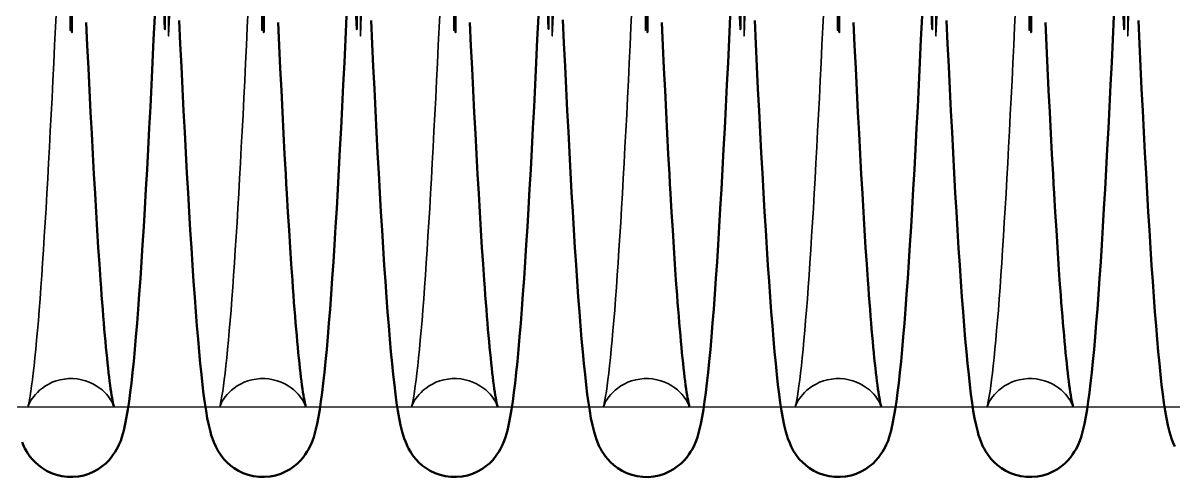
# Model space of a CAD drawing. Header units: millimetres. Extents: x 1448 to 104164, y -19509 to -89.
# Drawn here: x 52681.2 to 52776.9, y -3869 to -3831.2 of the extents above; entities that cross this region are included whole.
import ezdxf

# ---------------------------------------------------------------- set-up
doc = ezdxf.new("R2010")
doc.units = ezdxf.units.MM
doc.header["$LTSCALE"] = 60
doc.header["$MEASUREMENT"] = 0
doc.layers.get('0').update_dxf_attribs({"linetype": 'CONTINUOUS'})
doc.layers.add('가려진 것(ISO)', color=7, linetype='CONTINUOUS', lineweight=35)
doc.layers.add('가시적인 것(ISO)', color=7, linetype='CONTINUOUS', lineweight=50)

# ---------------------------------------------------------------- blocks, each defined once
blk = doc.blocks.new('토션스프링 3')
at = {"layer": '가려진 것(ISO)', "flags": 128}
for points in [[(21462356.102, -50952923.543), (21462356.031, -50952925.233), (21462355.959, -50952888.925)], [(21462372.049, -50952923.543), (21462371.978, -50952925.233), (21462371.906, -50952888.925)], [(21462387.996, -50952923.543), (21462387.924, -50952925.233), (21462387.853, -50952888.925)], [(21462403.943, -50952923.544), (21462403.871, -50952925.233), (21462403.8, -50952888.925)], [(21462419.89, -50952923.544), (21462419.818, -50952925.233), (21462419.747, -50952888.925)], [(21462435.836, -50952923.543), (21462435.765, -50952925.233), (21462435.693, -50952888.925)], [(21462351.483, -50952956.08), (21462351.477, -50952956.062), (21462351.456, -50952956.006), (21462351.413, -50952955.903), (21462351.334, -50952955.744), (21462351.277, -50952955.64), (21462351.204, -50952955.52), (21462351.112, -50952955.383), (21462350.998, -50952955.231), (21462350.859, -50952955.064), (21462350.691, -50952954.888), (21462350.496, -50952954.707), (21462350.271, -50952954.528), (21462350.017, -50952954.356), (21462349.737, -50952954.197), (21462349.435, -50952954.057), (21462349.114, -50952953.939), (21462348.777, -50952953.85), (21462348.429, -50952953.789), (21462348.074, -50952953.758), (21462347.717, -50952953.76), (21462347.364, -50952953.793), (21462347.017, -50952953.858), (21462346.681, -50952953.951), (21462346.361, -50952954.069), (21462346.062, -50952954.212), (21462345.785, -50952954.373), (21462345.534, -50952954.546), (21462345.311, -50952954.726), (21462345.119, -50952954.906), (21462344.955, -50952955.081), (21462344.818, -50952955.245), (21462344.707, -50952955.396), (21462344.617, -50952955.531), (21462344.545, -50952955.651), (21462344.489, -50952955.753), (21462344.446, -50952955.838), (21462344.388, -50952955.965), (21462344.358, -50952956.042), (21462344.346, -50952956.076), (21462344.347, -50952956.075), (21462344.354, -50952956.044), (21462344.369, -50952955.987), (21462344.388, -50952955.905), (21462344.412, -50952955.801), (21462344.465, -50952955.536), (21462344.522, -50952955.207), (21462344.582, -50952954.817), (21462344.645, -50952954.368), (21462344.711, -50952953.863), (21462344.778, -50952953.303), (21462344.847, -50952952.691), (21462344.918, -50952952.029), (21462344.989, -50952951.32), (21462345.06, -50952950.566), (21462345.132, -50952949.769), (21462345.202, -50952948.931), (21462345.273, -50952948.053), (21462345.343, -50952947.132), (21462345.414, -50952946.168), (21462345.485, -50952945.163), (21462345.557, -50952944.118), (21462345.628, -50952943.036), (21462345.699, -50952941.917), (21462345.771, -50952940.762), (21462345.842, -50952939.574), (21462345.913, -50952938.353), (21462345.985, -50952937.101), (21462346.056, -50952935.82), (21462346.127, -50952934.507), (21462346.198, -50952933.161), (21462346.27, -50952931.785), (21462346.341, -50952930.381), (21462346.413, -50952928.949), (21462346.485, -50952927.492), (21462346.556, -50952926.012), (21462346.628, -50952924.51), (21462346.699, -50952922.988)], [(21462347.771, -50952888.468), (21462347.843, -50952924.78), (21462347.914, -50952923.091)], [(21462367.43, -50952956.08), (21462367.424, -50952956.062), (21462367.403, -50952956.006), (21462367.36, -50952955.903), (21462367.281, -50952955.744), (21462367.224, -50952955.64), (21462367.151, -50952955.52), (21462367.059, -50952955.383), (21462366.945, -50952955.231), (21462366.805, -50952955.064), (21462366.638, -50952954.887), (21462366.442, -50952954.707), (21462366.218, -50952954.528), (21462365.964, -50952954.356), (21462365.684, -50952954.197), (21462365.381, -50952954.056), (21462365.06, -50952953.939), (21462364.724, -50952953.85), (21462364.375, -50952953.789), (21462364.02, -50952953.758), (21462363.664, -50952953.76), (21462363.31, -50952953.793), (21462362.963, -50952953.858), (21462362.627, -50952953.951), (21462362.307, -50952954.07), (21462362.008, -50952954.212), (21462361.731, -50952954.373), (21462361.48, -50952954.546), (21462361.257, -50952954.726), (21462361.065, -50952954.906), (21462360.901, -50952955.081), (21462360.764, -50952955.246), (21462360.653, -50952955.397), (21462360.562, -50952955.53), (21462360.49, -50952955.648), (21462360.433, -50952955.75), (21462360.39, -50952955.837), (21462360.334, -50952955.967), (21462360.305, -50952956.043), (21462360.293, -50952956.076), (21462360.294, -50952956.074), (21462360.303, -50952956.042), (21462360.317, -50952955.985), (21462360.335, -50952955.904), (21462360.357, -50952955.803), (21462360.409, -50952955.54), (21462360.468, -50952955.206), (21462360.532, -50952954.809), (21462360.597, -50952954.358), (21462360.662, -50952953.854), (21462360.729, -50952953.297), (21462360.797, -50952952.688), (21462360.866, -50952952.03), (21462360.936, -50952951.325), (21462361.006, -50952950.572), (21462361.077, -50952949.775), (21462361.148, -50952948.935), (21462361.219, -50952948.053), (21462361.29, -50952947.131), (21462361.361, -50952946.171), (21462361.432, -50952945.171), (21462361.503, -50952944.13), (21462361.574, -50952943.049), (21462361.645, -50952941.93), (21462361.717, -50952940.775), (21462361.788, -50952939.584), (21462361.86, -50952938.361), (21462361.931, -50952937.105), (21462362.003, -50952935.818), (21462362.074, -50952934.503), (21462362.145, -50952933.16), (21462362.216, -50952931.791), (21462362.288, -50952930.391), (21462362.359, -50952928.963), (21462362.431, -50952927.508), (21462362.502, -50952926.028), (21462362.574, -50952924.525), (21462362.645, -50952923)], [(21462363.718, -50952888.461), (21462363.79, -50952924.774), (21462363.861, -50952923.091)], [(21462383.377, -50952956.08), (21462383.371, -50952956.062), (21462383.35, -50952956.006), (21462383.306, -50952955.903), (21462383.228, -50952955.744), (21462383.171, -50952955.64), (21462383.098, -50952955.52), (21462383.006, -50952955.383), (21462382.892, -50952955.231), (21462382.752, -50952955.064), (21462382.585, -50952954.888), (21462382.389, -50952954.707), (21462382.165, -50952954.528), (21462381.911, -50952954.356), (21462381.631, -50952954.197), (21462381.329, -50952954.057), (21462381.008, -50952953.94), (21462380.671, -50952953.85), (21462380.323, -50952953.789), (21462379.968, -50952953.758), (21462379.612, -50952953.76), (21462379.258, -50952953.793), (21462378.911, -50952953.858), (21462378.575, -50952953.95), (21462378.255, -50952954.069), (21462377.956, -50952954.212), (21462377.679, -50952954.372), (21462377.428, -50952954.546), (21462377.205, -50952954.725), (21462377.013, -50952954.905), (21462376.849, -50952955.08), (21462376.712, -50952955.245), (21462376.601, -50952955.396), (21462376.51, -50952955.531), (21462376.439, -50952955.651), (21462376.383, -50952955.752), (21462376.34, -50952955.838), (21462376.282, -50952955.965), (21462376.252, -50952956.042), (21462376.24, -50952956.076), (21462376.24, -50952956.075), (21462376.248, -50952956.044), (21462376.263, -50952955.986), (21462376.283, -50952955.904), (21462376.306, -50952955.8), (21462376.358, -50952955.537), (21462376.414, -50952955.21), (21462376.474, -50952954.82), (21462376.537, -50952954.371), (21462376.603, -50952953.865), (21462376.671, -50952953.304), (21462376.74, -50952952.691), (21462376.811, -50952952.029), (21462376.883, -50952951.319), (21462376.954, -50952950.565), (21462377.026, -50952949.768), (21462377.096, -50952948.932), (21462377.167, -50952948.053), (21462377.237, -50952947.131), (21462377.308, -50952946.166), (21462377.379, -50952945.161), (21462377.45, -50952944.116), (21462377.522, -50952943.034), (21462377.593, -50952941.915), (21462377.664, -50952940.76), (21462377.736, -50952939.573), (21462377.807, -50952938.353), (21462377.878, -50952937.102), (21462377.949, -50952935.821), (21462378.021, -50952934.506), (21462378.092, -50952933.16), (21462378.164, -50952931.784), (21462378.235, -50952930.379), (21462378.307, -50952928.947), (21462378.378, -50952927.49), (21462378.45, -50952926.011), (21462378.521, -50952924.509), (21462378.593, -50952922.988)], [(21462379.665, -50952888.47), (21462379.736, -50952924.781), (21462379.808, -50952923.091)], [(21462399.323, -50952956.08), (21462399.318, -50952956.062), (21462399.297, -50952956.006), (21462399.253, -50952955.903), (21462399.175, -50952955.744), (21462399.118, -50952955.64), (21462399.045, -50952955.52), (21462398.953, -50952955.383), (21462398.839, -50952955.231), (21462398.699, -50952955.064), (21462398.532, -50952954.888), (21462398.336, -50952954.707), (21462398.112, -50952954.528), (21462397.858, -50952954.356), (21462397.578, -50952954.197), (21462397.276, -50952954.057), (21462396.955, -50952953.94), (21462396.618, -50952953.85), (21462396.269, -50952953.789), (21462395.914, -50952953.758), (21462395.558, -50952953.76), (21462395.205, -50952953.793), (21462394.858, -50952953.858), (21462394.522, -50952953.95), (21462394.202, -50952954.069), (21462393.903, -50952954.212), (21462393.626, -50952954.372), (21462393.374, -50952954.546), (21462393.152, -50952954.725), (21462392.959, -50952954.905), (21462392.795, -50952955.08), (21462392.659, -50952955.245), (21462392.547, -50952955.396), (21462392.457, -50952955.531), (21462392.386, -50952955.651), (21462392.33, -50952955.752), (21462392.286, -50952955.838), (21462392.229, -50952955.965), (21462392.199, -50952956.042), (21462392.187, -50952956.076), (21462392.187, -50952956.075), (21462392.195, -50952956.044), (21462392.21, -50952955.986), (21462392.23, -50952955.904), (21462392.253, -50952955.8), (21462392.305, -50952955.537), (21462392.361, -50952955.209), (21462392.421, -50952954.82), (21462392.484, -50952954.371), (21462392.55, -50952953.865), (21462392.618, -50952953.304), (21462392.687, -50952952.691), (21462392.758, -50952952.029), (21462392.829, -50952951.319), (21462392.901, -50952950.565), (21462392.972, -50952949.768), (21462393.043, -50952948.932), (21462393.113, -50952948.053), (21462393.184, -50952947.131), (21462393.255, -50952946.166), (21462393.326, -50952945.161), (21462393.397, -50952944.116), (21462393.469, -50952943.034), (21462393.54, -50952941.915), (21462393.611, -50952940.761), (21462393.683, -50952939.573), (21462393.754, -50952938.353), (21462393.825, -50952937.102), (21462393.896, -50952935.821), (21462393.968, -50952934.507), (21462394.039, -50952933.16), (21462394.11, -50952931.784), (21462394.182, -50952930.379), (21462394.254, -50952928.947), (21462394.325, -50952927.491), (21462394.397, -50952926.011), (21462394.468, -50952924.509), (21462394.54, -50952922.988)], [(21462395.612, -50952888.47), (21462395.683, -50952924.781), (21462395.755, -50952923.091)], [(21462415.27, -50952956.08), (21462415.264, -50952956.062), (21462415.244, -50952956.006), (21462415.2, -50952955.903), (21462415.122, -50952955.744), (21462415.064, -50952955.64), (21462414.991, -50952955.52), (21462414.9, -50952955.383), (21462414.786, -50952955.231), (21462414.646, -50952955.064), (21462414.479, -50952954.888), (21462414.283, -50952954.707), (21462414.059, -50952954.528), (21462413.805, -50952954.356), (21462413.525, -50952954.197), (21462413.222, -50952954.057), (21462412.902, -50952953.939), (21462412.565, -50952953.85), (21462412.216, -50952953.789), (21462411.861, -50952953.758), (21462411.505, -50952953.76), (21462411.152, -50952953.793), (21462410.804, -50952953.858), (21462410.468, -50952953.95), (21462410.149, -50952954.069), (21462409.85, -50952954.212), (21462409.573, -50952954.372), (21462409.321, -50952954.546), (21462409.099, -50952954.725), (21462408.906, -50952954.905), (21462408.742, -50952955.081), (21462408.606, -50952955.245), (21462408.494, -50952955.396), (21462408.404, -50952955.531), (21462408.333, -50952955.651), (21462408.277, -50952955.752), (21462408.233, -50952955.838), (21462408.176, -50952955.965), (21462408.146, -50952956.042), (21462408.134, -50952956.076), (21462408.134, -50952956.075), (21462408.142, -50952956.044), (21462408.157, -50952955.986), (21462408.176, -50952955.904), (21462408.2, -50952955.8), (21462408.252, -50952955.537), (21462408.308, -50952955.209), (21462408.368, -50952954.819), (21462408.431, -50952954.37), (21462408.497, -50952953.864), (21462408.565, -50952953.304), (21462408.634, -50952952.691), (21462408.705, -50952952.029), (21462408.776, -50952951.319), (21462408.848, -50952950.565), (21462408.919, -50952949.768), (21462408.99, -50952948.932), (21462409.06, -50952948.053), (21462409.131, -50952947.131), (21462409.202, -50952946.167), (21462409.273, -50952945.161), (21462409.344, -50952944.117), (21462409.415, -50952943.034), (21462409.487, -50952941.915), (21462409.558, -50952940.761), (21462409.63, -50952939.573), (21462409.701, -50952938.353), (21462409.772, -50952937.102), (21462409.843, -50952935.821), (21462409.914, -50952934.507), (21462409.986, -50952933.16), (21462410.057, -50952931.784), (21462410.129, -50952930.379), (21462410.2, -50952928.947), (21462410.272, -50952927.491), (21462410.344, -50952926.011), (21462410.415, -50952924.51), (21462410.487, -50952922.988)], [(21462411.558, -50952888.47), (21462411.63, -50952924.781), (21462411.701, -50952923.091)], [(21462431.217, -50952956.08), (21462431.211, -50952956.062), (21462431.191, -50952956.006), (21462431.147, -50952955.903), (21462431.068, -50952955.744), (21462431.011, -50952955.64), (21462430.938, -50952955.52), (21462430.846, -50952955.383), (21462430.733, -50952955.231), (21462430.593, -50952955.064), (21462430.425, -50952954.888), (21462430.23, -50952954.707), (21462430.006, -50952954.528), (21462429.752, -50952954.356), (21462429.472, -50952954.197), (21462429.169, -50952954.057), (21462428.848, -50952953.939), (21462428.512, -50952953.85), (21462428.163, -50952953.789), (21462427.808, -50952953.758), (21462427.452, -50952953.76), (21462427.099, -50952953.793), (21462426.751, -50952953.858), (21462426.415, -50952953.95), (21462426.096, -50952954.069), (21462425.796, -50952954.212), (21462425.519, -50952954.372), (21462425.268, -50952954.546), (21462425.045, -50952954.725), (21462424.853, -50952954.905), (21462424.689, -50952955.081), (21462424.553, -50952955.245), (21462424.441, -50952955.396), (21462424.351, -50952955.531), (21462424.279, -50952955.651), (21462424.224, -50952955.752), (21462424.18, -50952955.838), (21462424.122, -50952955.965), (21462424.093, -50952956.042), (21462424.081, -50952956.076), (21462424.081, -50952956.075), (21462424.089, -50952956.044), (21462424.103, -50952955.986), (21462424.123, -50952955.904), (21462424.146, -50952955.8), (21462424.199, -50952955.537), (21462424.255, -50952955.209), (21462424.315, -50952954.819), (21462424.378, -50952954.37), (21462424.444, -50952953.864), (21462424.512, -50952953.304), (21462424.581, -50952952.691), (21462424.652, -50952952.029), (21462424.723, -50952951.32), (21462424.795, -50952950.565), (21462424.866, -50952949.769), (21462424.937, -50952948.932), (21462425.007, -50952948.053), (21462425.078, -50952947.131), (21462425.149, -50952946.167), (21462425.22, -50952945.162), (21462425.291, -50952944.117), (21462425.362, -50952943.034), (21462425.434, -50952941.915), (21462425.505, -50952940.761), (21462425.576, -50952939.573), (21462425.648, -50952938.353), (21462425.719, -50952937.102), (21462425.79, -50952935.821), (21462425.861, -50952934.507), (21462425.933, -50952933.161), (21462426.004, -50952931.784), (21462426.076, -50952930.379), (21462426.147, -50952928.948), (21462426.219, -50952927.491), (21462426.29, -50952926.011), (21462426.362, -50952924.51), (21462426.433, -50952922.988)], [(21462427.505, -50952888.47), (21462427.577, -50952924.781), (21462427.648, -50952923.091)]]:
    blk.add_lwpolyline(points, dxfattribs=at)
at = {"layer": '가시적인 것(ISO)', "flags": 128}
for points in [[(21462347.9, -50952922.762), (21462347.992, -50952924.93), (21462348.083, -50952889.095)], [(21462349.182, -50952924.116), (21462349.273, -50952926.04), (21462349.365, -50952927.929), (21462349.457, -50952929.78), (21462349.548, -50952931.589), (21462349.64, -50952933.353), (21462349.731, -50952935.068), (21462349.823, -50952936.73), (21462349.868, -50952937.54), (21462349.914, -50952938.337), (21462350.005, -50952939.893), (21462350.096, -50952941.395), (21462350.187, -50952942.841), (21462350.279, -50952944.228), (21462350.37, -50952945.552), (21462350.415, -50952946.19), (21462350.461, -50952946.812), (21462350.506, -50952947.416), (21462350.551, -50952948.003), (21462350.596, -50952948.572), (21462350.641, -50952949.124), (21462350.686, -50952949.657), (21462350.732, -50952950.174), (21462350.777, -50952950.673), (21462350.821, -50952951.155), (21462350.866, -50952951.617), (21462350.911, -50952952.061), (21462350.955, -50952952.485), (21462350.999, -50952952.89), (21462351.042, -50952953.274), (21462351.086, -50952953.638), (21462351.128, -50952953.98), (21462351.171, -50952954.301), (21462351.212, -50952954.6), (21462351.253, -50952954.877), (21462351.294, -50952955.131), (21462351.332, -50952955.36), (21462351.369, -50952955.561), (21462351.402, -50952955.733), (21462351.432, -50952955.875), (21462351.457, -50952955.984), (21462351.476, -50952956.054), (21462351.483, -50952956.08)], [(21462363.847, -50952922.762), (21462363.939, -50952924.929), (21462364.03, -50952889.095)], [(21462365.129, -50952924.116), (21462365.22, -50952926.039), (21462365.312, -50952927.928), (21462365.403, -50952929.779), (21462365.495, -50952931.589), (21462365.587, -50952933.353), (21462365.678, -50952935.068), (21462365.769, -50952936.73), (21462365.815, -50952937.541), (21462365.861, -50952938.337), (21462365.952, -50952939.893), (21462366.043, -50952941.395), (21462366.134, -50952942.841), (21462366.226, -50952944.227), (21462366.317, -50952945.552), (21462366.362, -50952946.19), (21462366.408, -50952946.812), (21462366.453, -50952947.416), (21462366.498, -50952948.003), (21462366.543, -50952948.572), (21462366.588, -50952949.124), (21462366.633, -50952949.658), (21462366.678, -50952950.174), (21462366.723, -50952950.673), (21462366.768, -50952951.155), (21462366.813, -50952951.617), (21462366.858, -50952952.061), (21462366.902, -50952952.485), (21462366.946, -50952952.89), (21462366.989, -50952953.274), (21462367.033, -50952953.638), (21462367.075, -50952953.98), (21462367.117, -50952954.301), (21462367.159, -50952954.6), (21462367.2, -50952954.877), (21462367.241, -50952955.131), (21462367.279, -50952955.36), (21462367.316, -50952955.561), (21462367.349, -50952955.734), (21462367.379, -50952955.875), (21462367.404, -50952955.984), (21462367.423, -50952956.054), (21462367.43, -50952956.08)], [(21462379.794, -50952922.774), (21462379.886, -50952924.94), (21462379.978, -50952889.105)], [(21462381.076, -50952924.122), (21462381.167, -50952926.046), (21462381.259, -50952927.935), (21462381.351, -50952929.786), (21462381.442, -50952931.594), (21462381.534, -50952933.358), (21462381.625, -50952935.072), (21462381.717, -50952936.733), (21462381.808, -50952938.34), (21462381.899, -50952939.896), (21462381.99, -50952941.398), (21462382.081, -50952942.844), (21462382.173, -50952944.23), (21462382.264, -50952945.555), (21462382.309, -50952946.193), (21462382.355, -50952946.814), (21462382.4, -50952947.418), (21462382.445, -50952948.005), (21462382.49, -50952948.574), (21462382.535, -50952949.125), (21462382.58, -50952949.659), (21462382.625, -50952950.175), (21462382.67, -50952950.675), (21462382.715, -50952951.156), (21462382.76, -50952951.618), (21462382.804, -50952952.062), (21462382.849, -50952952.486), (21462382.893, -50952952.891), (21462382.936, -50952953.275), (21462382.979, -50952953.638), (21462383.022, -50952953.981), (21462383.064, -50952954.301), (21462383.106, -50952954.6), (21462383.147, -50952954.878), (21462383.188, -50952955.131), (21462383.226, -50952955.36), (21462383.262, -50952955.561), (21462383.296, -50952955.733), (21462383.326, -50952955.875), (21462383.351, -50952955.984), (21462383.369, -50952956.054), (21462383.377, -50952956.08)], [(21462395.741, -50952922.763), (21462395.832, -50952924.93), (21462395.924, -50952889.096)], [(21462397.022, -50952924.116), (21462397.114, -50952926.04), (21462397.205, -50952927.929), (21462397.297, -50952929.78), (21462397.389, -50952931.59), (21462397.48, -50952933.353), (21462397.572, -50952935.068), (21462397.663, -50952936.73), (21462397.709, -50952937.54), (21462397.754, -50952938.337), (21462397.845, -50952939.893), (21462397.937, -50952941.395), (21462398.028, -50952942.841), (21462398.119, -50952944.228), (21462398.21, -50952945.553), (21462398.256, -50952946.191), (21462398.301, -50952946.812), (21462398.347, -50952947.416), (21462398.392, -50952948.003), (21462398.437, -50952948.572), (21462398.482, -50952949.123), (21462398.527, -50952949.657), (21462398.572, -50952950.174), (21462398.617, -50952950.673), (21462398.662, -50952951.155), (21462398.707, -50952951.617), (21462398.751, -50952952.061), (21462398.795, -50952952.485), (21462398.839, -50952952.89), (21462398.883, -50952953.274), (21462398.926, -50952953.638), (21462398.969, -50952953.98), (21462399.011, -50952954.301), (21462399.053, -50952954.6), (21462399.094, -50952954.877), (21462399.134, -50952955.131), (21462399.173, -50952955.36), (21462399.209, -50952955.561), (21462399.243, -50952955.733), (21462399.272, -50952955.875), (21462399.298, -50952955.984), (21462399.316, -50952956.054), (21462399.323, -50952956.08)], [(21462411.688, -50952922.763), (21462411.779, -50952924.93), (21462411.871, -50952889.096)], [(21462412.969, -50952924.116), (21462413.061, -50952926.04), (21462413.152, -50952927.929), (21462413.244, -50952929.78), (21462413.336, -50952931.59), (21462413.427, -50952933.353), (21462413.519, -50952935.068), (21462413.61, -50952936.73), (21462413.656, -50952937.54), (21462413.701, -50952938.337), (21462413.792, -50952939.893), (21462413.884, -50952941.395), (21462413.975, -50952942.841), (21462414.066, -50952944.228), (21462414.157, -50952945.553), (21462414.203, -50952946.191), (21462414.248, -50952946.812), (21462414.293, -50952947.416), (21462414.339, -50952948.003), (21462414.384, -50952948.572), (21462414.429, -50952949.123), (21462414.474, -50952949.657), (21462414.519, -50952950.174), (21462414.564, -50952950.673), (21462414.609, -50952951.155), (21462414.654, -50952951.617), (21462414.698, -50952952.061), (21462414.742, -50952952.485), (21462414.786, -50952952.89), (21462414.83, -50952953.274), (21462414.873, -50952953.638), (21462414.916, -50952953.98), (21462414.958, -50952954.301), (21462415, -50952954.6), (21462415.041, -50952954.877), (21462415.081, -50952955.131), (21462415.12, -50952955.36), (21462415.156, -50952955.561), (21462415.189, -50952955.733), (21462415.219, -50952955.875), (21462415.245, -50952955.984), (21462415.263, -50952956.054), (21462415.27, -50952956.08)], [(21462427.634, -50952922.763), (21462427.726, -50952924.93), (21462427.818, -50952889.096)], [(21462428.916, -50952924.116), (21462429.007, -50952926.04), (21462429.099, -50952927.929), (21462429.191, -50952929.78), (21462429.283, -50952931.589), (21462429.374, -50952933.353), (21462429.466, -50952935.068), (21462429.557, -50952936.73), (21462429.602, -50952937.54), (21462429.648, -50952938.337), (21462429.739, -50952939.893), (21462429.83, -50952941.395), (21462429.922, -50952942.841), (21462430.013, -50952944.228), (21462430.104, -50952945.553), (21462430.15, -50952946.191), (21462430.195, -50952946.812), (21462430.24, -50952947.416), (21462430.286, -50952948.003), (21462430.331, -50952948.572), (21462430.376, -50952949.123), (21462430.421, -50952949.657), (21462430.466, -50952950.174), (21462430.511, -50952950.673), (21462430.556, -50952951.155), (21462430.6, -50952951.617), (21462430.645, -50952952.061), (21462430.689, -50952952.485), (21462430.733, -50952952.89), (21462430.777, -50952953.274), (21462430.82, -50952953.638), (21462430.863, -50952953.98), (21462430.905, -50952954.301), (21462430.946, -50952954.6), (21462430.988, -50952954.877), (21462431.028, -50952955.131), (21462431.067, -50952955.36), (21462431.103, -50952955.561), (21462431.136, -50952955.733), (21462431.166, -50952955.875), (21462431.192, -50952955.984), (21462431.21, -50952956.054), (21462431.217, -50952956.08)], [(21462354.88, -50952923.593), (21462354.788, -50952925.538), (21462354.697, -50952927.446), (21462354.605, -50952929.312), (21462354.514, -50952931.134), (21462354.422, -50952932.915), (21462354.331, -50952934.654), (21462354.239, -50952936.349), (21462354.147, -50952937.997), (21462354.055, -50952939.593), (21462353.963, -50952941.137), (21462353.871, -50952942.624), (21462353.779, -50952944.051), (21462353.688, -50952945.416), (21462353.596, -50952946.722), (21462353.504, -50952947.968), (21462353.412, -50952949.153), (21462353.319, -50952950.276), (21462353.226, -50952951.336), (21462353.132, -50952952.333), (21462353.037, -50952953.264), (21462352.942, -50952954.129), (21462352.846, -50952954.927), (21462352.749, -50952955.658), (21462352.65, -50952956.33), (21462352.543, -50952956.954), (21462352.427, -50952957.538), (21462352.299, -50952958.091), (21462352.153, -50952958.646), (21462352.047, -50952958.948), (21462351.901, -50952959.281), (21462351.81, -50952959.463), (21462351.703, -50952959.656), (21462351.58, -50952959.863), (21462351.435, -50952960.084), (21462351.26, -50952960.32), (21462351.05, -50952960.565), (21462350.802, -50952960.814), (21462350.512, -50952961.061), (21462350.181, -50952961.293), (21462349.81, -50952961.503), (21462349.407, -50952961.68), (21462348.978, -50952961.818), (21462348.529, -50952961.909), (21462348.068, -50952961.951), (21462347.605, -50952961.943), (21462347.149, -50952961.884), (21462346.705, -50952961.776), (21462346.283, -50952961.625), (21462345.891, -50952961.437), (21462345.534, -50952961.219), (21462345.215, -50952960.979), (21462344.938, -50952960.73), (21462344.703, -50952960.482), (21462344.506, -50952960.239), (21462344.341, -50952960.008), (21462344.205, -50952959.792), (21462344.092, -50952959.59), (21462343.997, -50952959.403), (21462343.846, -50952959.061)], [(21462370.827, -50952923.593), (21462370.735, -50952925.538), (21462370.643, -50952927.446), (21462370.552, -50952929.312), (21462370.461, -50952931.134), (21462370.369, -50952932.915), (21462370.278, -50952934.654), (21462370.186, -50952936.349), (21462370.094, -50952937.997), (21462370.002, -50952939.594), (21462369.91, -50952941.137), (21462369.818, -50952942.624), (21462369.726, -50952944.051), (21462369.635, -50952945.416), (21462369.543, -50952946.722), (21462369.451, -50952947.968), (21462369.358, -50952949.153), (21462369.266, -50952950.276), (21462369.172, -50952951.336), (21462369.079, -50952952.333), (21462368.984, -50952953.264), (21462368.889, -50952954.129), (21462368.792, -50952954.927), (21462368.696, -50952955.658), (21462368.596, -50952956.33), (21462368.49, -50952956.954), (21462368.374, -50952957.538), (21462368.246, -50952958.091), (21462368.1, -50952958.645), (21462367.993, -50952958.948), (21462367.847, -50952959.281), (21462367.755, -50952959.463), (21462367.649, -50952959.656), (21462367.527, -50952959.862), (21462367.382, -50952960.084), (21462367.207, -50952960.32), (21462366.997, -50952960.564), (21462366.749, -50952960.814), (21462366.459, -50952961.06), (21462366.128, -50952961.293), (21462365.758, -50952961.502), (21462365.354, -50952961.68), (21462364.925, -50952961.818), (21462364.477, -50952961.909), (21462364.016, -50952961.951), (21462363.552, -50952961.943), (21462363.096, -50952961.884), (21462362.652, -50952961.776), (21462362.23, -50952961.626), (21462361.838, -50952961.437), (21462361.481, -50952961.219), (21462361.163, -50952960.98), (21462360.885, -50952960.731), (21462360.65, -50952960.482), (21462360.453, -50952960.24), (21462360.288, -50952960.008), (21462360.152, -50952959.792), (21462360.039, -50952959.591), (21462359.943, -50952959.403), (21462359.793, -50952959.061), (21462359.676, -50952958.752), (21462359.582, -50952958.463), (21462359.504, -50952958.186), (21462359.369, -50952957.633), (21462359.249, -50952957.052), (21462359.14, -50952956.432), (21462359.039, -50952955.767), (21462358.943, -50952955.048), (21462358.849, -50952954.268), (21462358.754, -50952953.42), (21462358.66, -50952952.505), (21462358.567, -50952951.524), (21462358.474, -50952950.479), (21462358.381, -50952949.371), (21462358.289, -50952948.2), (21462358.197, -50952946.967), (21462358.105, -50952945.67), (21462358.013, -50952944.309), (21462357.921, -50952942.887), (21462357.828, -50952941.408), (21462357.736, -50952939.873), (21462357.644, -50952938.286), (21462357.552, -50952936.649), (21462357.461, -50952934.965), (21462357.369, -50952933.238), (21462357.278, -50952931.466), (21462357.187, -50952929.647), (21462357.095, -50952927.784), (21462357.003, -50952925.881), (21462356.911, -50952923.94)], [(21462355.812, -50952888.839), (21462355.721, -50952924.678), (21462355.63, -50952922.523)], [(21462386.774, -50952923.593), (21462386.682, -50952925.539), (21462386.59, -50952927.446), (21462386.499, -50952929.312), (21462386.408, -50952931.133), (21462386.316, -50952932.915), (21462386.224, -50952934.655), (21462386.133, -50952936.35), (21462386.041, -50952937.997), (21462385.949, -50952939.594), (21462385.857, -50952941.137), (21462385.765, -50952942.624), (21462385.673, -50952944.051), (21462385.581, -50952945.416), (21462385.49, -50952946.722), (21462385.398, -50952947.968), (21462385.305, -50952949.153), (21462385.212, -50952950.276), (21462385.119, -50952951.337), (21462385.025, -50952952.333), (21462384.931, -50952953.264), (21462384.835, -50952954.129), (21462384.739, -50952954.927), (21462384.643, -50952955.658), (21462384.543, -50952956.331), (21462384.437, -50952956.954), (21462384.32, -50952957.538), (21462384.194, -50952958.091), (21462384.045, -50952958.645), (21462383.937, -50952958.947), (21462383.791, -50952959.281), (21462383.595, -50952959.655), (21462383.474, -50952959.862), (21462383.329, -50952960.084), (21462383.154, -50952960.319), (21462382.945, -50952960.564), (21462382.696, -50952960.814), (21462382.407, -50952961.06), (21462382.076, -50952961.292), (21462381.705, -50952961.502), (21462381.302, -50952961.68), (21462380.873, -50952961.818), (21462380.424, -50952961.909), (21462379.963, -50952961.951), (21462379.5, -50952961.943), (21462379.044, -50952961.884), (21462378.6, -50952961.777), (21462378.177, -50952961.626), (21462377.785, -50952961.438), (21462377.429, -50952961.219), (21462377.11, -50952960.98), (21462376.833, -50952960.731), (21462376.598, -50952960.483), (21462376.4, -50952960.24), (21462376.235, -50952960.008), (21462376.099, -50952959.792), (21462375.986, -50952959.591), (21462375.89, -50952959.403), (21462375.74, -50952959.061), (21462375.623, -50952958.752), (21462375.529, -50952958.463), (21462375.451, -50952958.187), (21462375.316, -50952957.633), (21462375.195, -50952957.052), (21462375.086, -50952956.433), (21462374.986, -50952955.768), (21462374.89, -50952955.049), (21462374.796, -50952954.269), (21462374.701, -50952953.42), (21462374.607, -50952952.505), (21462374.514, -50952951.524), (21462374.42, -50952950.479), (21462374.328, -50952949.371), (21462374.236, -50952948.2), (21462374.144, -50952946.968), (21462374.052, -50952945.67), (21462373.96, -50952944.308), (21462373.867, -50952942.887), (21462373.775, -50952941.407), (21462373.683, -50952939.872), (21462373.591, -50952938.285), (21462373.499, -50952936.649), (21462373.408, -50952934.965), (21462373.316, -50952933.238), (21462373.225, -50952931.466), (21462373.133, -50952929.647), (21462373.042, -50952927.784), (21462372.95, -50952925.88), (21462372.858, -50952923.939)], [(21462371.759, -50952888.838), (21462371.668, -50952924.678), (21462371.576, -50952922.523)], [(21462402.72, -50952923.592), (21462402.629, -50952925.537), (21462402.537, -50952927.445), (21462402.446, -50952929.312), (21462402.354, -50952931.134), (21462402.263, -50952932.914), (21462402.171, -50952934.654), (21462402.08, -50952936.348), (21462401.988, -50952937.995), (21462401.896, -50952939.592), (21462401.804, -50952941.135), (21462401.712, -50952942.622), (21462401.62, -50952944.05), (21462401.528, -50952945.416), (21462401.436, -50952946.721), (21462401.345, -50952947.967), (21462401.252, -50952949.151), (21462401.16, -50952950.275), (21462401.066, -50952951.335), (21462400.972, -50952952.331), (21462400.878, -50952953.262), (21462400.782, -50952954.128), (21462400.686, -50952954.926), (21462400.59, -50952955.657), (21462400.49, -50952956.329), (21462400.385, -50952956.952), (21462400.268, -50952957.536), (21462400.138, -50952958.092), (21462399.996, -50952958.647), (21462399.892, -50952958.95), (21462399.747, -50952959.283), (21462399.655, -50952959.464), (21462399.547, -50952959.657), (21462399.421, -50952959.864), (21462399.275, -50952960.085), (21462399.1, -50952960.32), (21462398.89, -50952960.566), (21462398.641, -50952960.815), (21462398.348, -50952961.062), (21462398.015, -50952961.296), (21462397.645, -50952961.506), (21462397.243, -50952961.683), (21462396.812, -50952961.819), (21462396.362, -50952961.91), (21462395.903, -50952961.952), (21462395.44, -50952961.942), (21462394.982, -50952961.882), (21462394.538, -50952961.775), (21462394.118, -50952961.624), (21462393.727, -50952961.434), (21462393.369, -50952961.215), (21462393.051, -50952960.976), (21462392.776, -50952960.728), (21462392.541, -50952960.478), (21462392.343, -50952960.235), (21462392.18, -50952960.005), (21462392.044, -50952959.789), (21462391.931, -50952959.588), (21462391.836, -50952959.4), (21462391.685, -50952959.058), (21462391.57, -50952958.75), (21462391.396, -50952958.183), (21462391.257, -50952957.625), (21462391.141, -50952957.052), (21462391.038, -50952956.443), (21462390.938, -50952955.779), (21462390.839, -50952955.053), (21462390.742, -50952954.265), (21462390.647, -50952953.414), (21462390.553, -50952952.5), (21462390.46, -50952951.522), (21462390.367, -50952950.48), (21462390.275, -50952949.369), (21462390.182, -50952948.191), (21462390.089, -50952946.949), (21462389.997, -50952945.644), (21462389.905, -50952944.278), (21462389.812, -50952942.855), (21462389.72, -50952941.377), (21462389.628, -50952939.845), (21462389.537, -50952938.263), (21462389.445, -50952936.632), (21462389.354, -50952934.951), (21462389.262, -50952933.219), (21462389.17, -50952931.438), (21462389.079, -50952929.613), (21462388.987, -50952927.746), (21462388.895, -50952925.842), (21462388.803, -50952923.904)], [(21462387.705, -50952888.82), (21462387.614, -50952924.659), (21462387.522, -50952922.497)], [(21462418.667, -50952923.592), (21462418.576, -50952925.538), (21462418.484, -50952927.446), (21462418.392, -50952929.312), (21462418.301, -50952931.134), (21462418.21, -50952932.915), (21462418.118, -50952934.654), (21462418.026, -50952936.349), (21462417.934, -50952937.996), (21462417.843, -50952939.593), (21462417.751, -50952941.136), (21462417.659, -50952942.623), (21462417.567, -50952944.051), (21462417.475, -50952945.416), (21462417.383, -50952946.722), (21462417.291, -50952947.967), (21462417.199, -50952949.152), (21462417.106, -50952950.275), (21462417.013, -50952951.335), (21462416.919, -50952952.332), (21462416.825, -50952953.263), (21462416.729, -50952954.128), (21462416.633, -50952954.926), (21462416.536, -50952955.658), (21462416.437, -50952956.33), (21462416.331, -50952956.953), (21462416.215, -50952957.537), (21462416.085, -50952958.092), (21462415.942, -50952958.647), (21462415.838, -50952958.949), (21462415.693, -50952959.283), (21462415.6, -50952959.464), (21462415.493, -50952959.657), (21462415.367, -50952959.864), (21462415.222, -50952960.085), (21462415.047, -50952960.321), (21462414.837, -50952960.566), (21462414.588, -50952960.815), (21462414.298, -50952961.062), (21462413.967, -50952961.294), (21462413.597, -50952961.503), (21462413.193, -50952961.681), (21462412.764, -50952961.818), (21462412.315, -50952961.909), (21462411.854, -50952961.951), (21462411.391, -50952961.943), (21462410.935, -50952961.884), (21462410.491, -50952961.776), (21462410.069, -50952961.625), (21462409.677, -50952961.437), (21462409.321, -50952961.218), (21462409.002, -50952960.979), (21462408.725, -50952960.73), (21462408.49, -50952960.481), (21462408.293, -50952960.239), (21462408.128, -50952960.007), (21462407.992, -50952959.791), (21462407.879, -50952959.59), (21462407.784, -50952959.402), (21462407.634, -50952959.06), (21462407.517, -50952958.751), (21462407.422, -50952958.462), (21462407.344, -50952958.185), (21462407.21, -50952957.634), (21462407.09, -50952957.053), (21462406.98, -50952956.432), (21462406.879, -50952955.765), (21462406.782, -50952955.045), (21462406.689, -50952954.265), (21462406.595, -50952953.419), (21462406.501, -50952952.504), (21462406.407, -50952951.524), (21462406.314, -50952950.478), (21462406.222, -50952949.37), (21462406.129, -50952948.198), (21462406.037, -50952946.966), (21462405.945, -50952945.67), (21462405.853, -50952944.31), (21462405.761, -50952942.889), (21462405.669, -50952941.409), (21462405.577, -50952939.875), (21462405.485, -50952938.287), (21462405.393, -50952936.65), (21462405.301, -50952934.966), (21462405.21, -50952933.237), (21462405.119, -50952931.466), (21462405.027, -50952929.648), (21462404.935, -50952927.786), (21462404.844, -50952925.883), (21462404.752, -50952923.943)], [(21462403.653, -50952888.841), (21462403.561, -50952924.679), (21462403.47, -50952922.523)], [(21462434.614, -50952923.592), (21462434.522, -50952925.538), (21462434.431, -50952927.446), (21462434.339, -50952929.312), (21462434.248, -50952931.134), (21462434.157, -50952932.915), (21462434.065, -50952934.654), (21462433.973, -50952936.349), (21462433.881, -50952937.996), (21462433.789, -50952939.593), (21462433.697, -50952941.136), (21462433.605, -50952942.623), (21462433.514, -50952944.051), (21462433.422, -50952945.416), (21462433.33, -50952946.722), (21462433.238, -50952947.967), (21462433.146, -50952949.152), (21462433.053, -50952950.275), (21462432.96, -50952951.336), (21462432.866, -50952952.332), (21462432.771, -50952953.263), (21462432.676, -50952954.128), (21462432.58, -50952954.927), (21462432.483, -50952955.658), (21462432.384, -50952956.33), (21462432.278, -50952956.953), (21462432.161, -50952957.537), (21462432.032, -50952958.092), (21462431.889, -50952958.647), (21462431.784, -50952958.949), (21462431.639, -50952959.282), (21462431.547, -50952959.464), (21462431.439, -50952959.657), (21462431.314, -50952959.864), (21462431.169, -50952960.085), (21462430.994, -50952960.32), (21462430.784, -50952960.566), (21462430.535, -50952960.815), (21462430.245, -50952961.061), (21462429.915, -50952961.294), (21462429.544, -50952961.503), (21462429.14, -50952961.681), (21462428.711, -50952961.818), (21462428.263, -50952961.909), (21462427.802, -50952961.951), (21462427.338, -50952961.943), (21462426.882, -50952961.884), (21462426.438, -50952961.776), (21462426.016, -50952961.625), (21462425.624, -50952961.437), (21462425.268, -50952961.218), (21462424.949, -50952960.979), (21462424.672, -50952960.73), (21462424.437, -50952960.481), (21462424.24, -50952960.239), (21462424.075, -50952960.007), (21462423.939, -50952959.791), (21462423.826, -50952959.59), (21462423.731, -50952959.402), (21462423.58, -50952959.061), (21462423.464, -50952958.751), (21462423.369, -50952958.462), (21462423.29, -50952958.185), (21462423.157, -50952957.634), (21462423.037, -50952957.052), (21462422.927, -50952956.432), (21462422.826, -50952955.765), (21462422.729, -50952955.045), (21462422.636, -50952954.265), (21462422.542, -50952953.419), (21462422.448, -50952952.504), (21462422.354, -50952951.524), (21462422.261, -50952950.478), (21462422.168, -50952949.37), (21462422.076, -50952948.198), (21462421.984, -50952946.966), (21462421.892, -50952945.67), (21462421.8, -50952944.31), (21462421.708, -50952942.888), (21462421.616, -50952941.409), (21462421.524, -50952939.874), (21462421.432, -50952938.287), (21462421.34, -50952936.65), (21462421.248, -50952934.965), (21462421.157, -50952933.237), (21462421.065, -50952931.466), (21462420.974, -50952929.648), (21462420.882, -50952927.786), (21462420.791, -50952925.883), (21462420.699, -50952923.942)], [(21462419.6, -50952888.84), (21462419.508, -50952924.678), (21462419.417, -50952922.523)], [(21462439.677, -50952959.402), (21462439.527, -50952959.061), (21462439.41, -50952958.751), (21462439.316, -50952958.463), (21462439.237, -50952958.186), (21462439.103, -50952957.634), (21462438.983, -50952957.052), (21462438.874, -50952956.432), (21462438.773, -50952955.765), (21462438.676, -50952955.046), (21462438.583, -50952954.266), (21462438.489, -50952953.419), (21462438.394, -50952952.504), (21462438.301, -50952951.524), (21462438.208, -50952950.479), (21462438.115, -50952949.37), (21462438.023, -50952948.199), (21462437.931, -50952946.966), (21462437.839, -50952945.67), (21462437.747, -50952944.309), (21462437.655, -50952942.888), (21462437.563, -50952941.409), (21462437.471, -50952939.874), (21462437.379, -50952938.287), (21462437.287, -50952936.65), (21462437.195, -50952934.965), (21462437.104, -50952933.237), (21462437.012, -50952931.466), (21462436.921, -50952929.648), (21462436.829, -50952927.785), (21462436.737, -50952925.882), (21462436.646, -50952923.942)], [(21462435.546, -50952888.84), (21462435.455, -50952924.678), (21462435.364, -50952922.523)]]:
    blk.add_lwpolyline(points, dxfattribs=at)
blk = doc.blocks.new('토션스프링1234')
blk.add_blockref('토션스프링 3', (188.103, -4314.906))

msp = doc.modelspace()

# ---------------------------------------------------------------- linework, layer by layer
at = {"color": 3}
msp.add_line((51099.315, -3863.182), (60099.315, -3863.182), dxfattribs=at)

# ---------------------------------------------------------------- block references
msp.add_blockref('토션스프링1234', (-21409850.809, 50953407.828))

doc.saveas('drawing.dxf')
